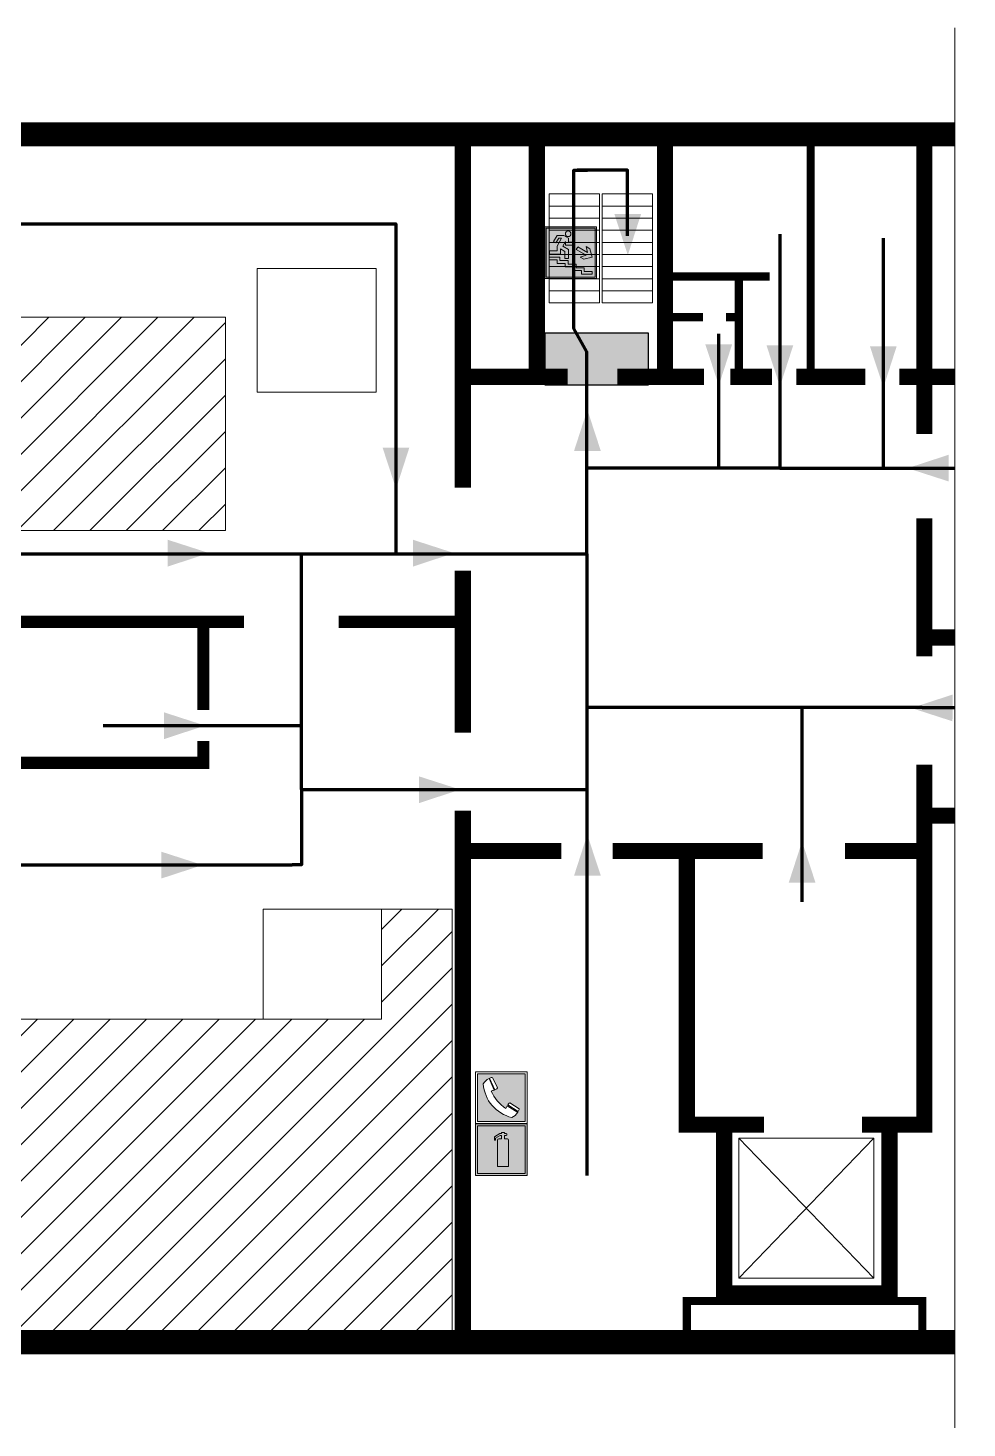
# Model space of a CAD drawing. Header units: millimetres. Extents: x 13114 to 67229, y 22859 to 38520.
# Drawn here: x 18979.3 to 19127.7, y 30961.4 to 31182.8 of the extents above; entities that cross this region are included whole.
import ezdxf

# ---------------------------------------------------------------- set-up
doc = ezdxf.new("R2010")
doc.units = ezdxf.units.MM
doc.layers.add('План_Штампы', color=7, linetype='Continuous')
pattern_1 = [(45, (-2834.3607, 20659.7297), (-2.87368196, 2.87368196), [])]

# ---------------------------------------------------------------- blocks, each defined once
blk = doc.blocks.new('A$C3AD82952')
at = {"true_color": 0xf5f5ff}
h = blk.add_hatch(color=7, dxfattribs=at)
h.dxf.hatch_style = 1
h.paths.add_polyline_path([(8.21, 8.73, 0.414214), (7.89, 9.05), (7.22, 9.05), (7.22, 9.92), (7.59, 9.92, 1), (7.57, 10.36), (7.22, 10.36), (7.22, 10.6), (6.43, 10.6), (6.43, 10.36), (6.01, 10.36), (4.74, 9.59), (4.74, 8.69), (4.98, 8.73), (4.98, 9.26), (6.12, 9.91), (6.43, 9.91), (6.43, 9.05), (5.76, 9.05, 0.414214), (5.44, 8.73), (5.44, 2.2), (8.21, 2.2)], flags=0)
h.paths.add_polyline_path([(12.8, 12.8), (0, 12.8), (0, 0), (12.8, 0)])
h.paths.add_polyline_path([(0.51, 12.29), (12.29, 12.29), (12.29, 0.51), (0.51, 0.51)], flags=16)
h.paths.add_polyline_path([(4.74, 9.59), (6.01, 10.36), (6.43, 10.36), (6.43, 10.6), (7.22, 10.6), (7.22, 10.36), (7.59, 10.36, -0.94586), (7.59, 9.92), (7.22, 9.92), (7.22, 9.05), (7.89, 9.05, -0.414214), (8.21, 8.73), (8.21, 2.2), (5.44, 2.2), (5.44, 8.73, -0.414214), (5.76, 9.05), (6.43, 9.05), (6.43, 9.91), (6.12, 9.91), (4.98, 9.26), (4.98, 8.73), (4.74, 8.69)], flags=0)
h = blk.add_hatch(color=242)
h.dxf.hatch_style = 1
h.paths.add_polyline_path([(12.29, 12.29), (0.51, 12.29), (0.51, 0.51), (12.29, 0.51)])
h.paths.add_polyline_path([(4.74, 8.69), (4.74, 9.59), (6.01, 10.36), (6.43, 10.36), (6.43, 10.6), (7.22, 10.6), (7.22, 10.36), (7.59, 10.36, -0.94586), (7.59, 9.92), (7.22, 9.92), (7.22, 9.05), (7.89, 9.05, -0.414214), (8.21, 8.73), (8.21, 2.2), (5.44, 2.2), (5.44, 8.73, -0.414214), (5.76, 9.05), (6.43, 9.05), (6.43, 9.91), (6.12, 9.91), (4.98, 9.26), (4.98, 8.73)], flags=16)
h = blk.add_hatch(color=7, dxfattribs=at)
h.dxf.hatch_style = 1
h.paths.add_polyline_path([(8.21, 8.73, 0.414214), (7.89, 9.05), (7.22, 9.05), (7.22, 9.92), (7.59, 9.92, 1), (7.57, 10.36), (7.22, 10.36), (7.22, 10.6), (6.43, 10.6), (6.43, 10.36), (6.01, 10.36), (4.74, 9.59), (4.74, 8.69), (4.98, 8.73), (4.98, 9.26), (6.12, 9.91), (6.43, 9.91), (6.43, 9.05), (5.76, 9.05, 0.414214), (5.44, 8.73), (5.44, 2.2), (8.21, 2.2)])
at = {"color": 242, "lineweight": 5}
for p, q in [((0, 0), (0, 12.8)), ((0, 12.8), (12.8, 12.8)), ((7.22, 10.6), (6.43, 10.6)), ((6.43, 10.6), (6.43, 10.36)), ((7.22, 10.36), (7.22, 10.6)), ((12.8, 0), (12.8, 12.8)), ((6.01, 10.36), (4.74, 9.59)), ((4.74, 9.59), (4.74, 8.69)), ((4.74, 8.69), (4.98, 8.73)), ((4.98, 9.26), (6.12, 9.91)), ((4.98, 8.73), (4.98, 9.26)), ((5.44, 2.2), (5.44, 8.73)), ((5.76, 9.05), (6.43, 9.05)), ((6.01, 10.36), (6.43, 10.36)), ((6.12, 9.91), (6.43, 9.91)), ((6.43, 9.91), (6.43, 9.05)), ((7.59, 10.36), (7.22, 10.36)), ((7.22, 9.05), (7.22, 9.92)), ((7.59, 9.92), (7.22, 9.92)), ((7.89, 9.05), (7.22, 9.05)), ((8.21, 2.2), (8.21, 8.73)), ((0, 0), (12.8, 0)), ((5.44, 2.2), (8.21, 2.2))]:
    blk.add_line(p, q, dxfattribs=at)
blk.add_lwpolyline([(0.51, 12.29), (12.29, 12.29), (12.29, 0.51), (0.51, 0.51)], close=True, dxfattribs=at)
for centre, radius, start, end in [((5.76, 8.73), 0.32, 90, 180), ((7.58, 10.14), 0.223, 273.1875, 86.8125), ((7.89, 8.73), 0.32, 0, 90)]:
    blk.add_arc(centre, radius, start, end, dxfattribs=at)
blk = doc.blocks.new('A$C456E1F9C')
at = {"lineweight": 5}
h = blk.add_hatch(color=242, dxfattribs=at)
h.paths.add_polyline_path([(0.51, -1.47), (0.51, -13.26), (12.29, -13.26), (12.29, -1.47)])
h.paths.add_polyline_path([(5.42, -4.95, -0.254479), (4.78, -5.4), (3.52, -2.53, -0.209735), (4.23, -2.4)], flags=16)
h.paths.add_polyline_path([(8.53, -8.6), (10.87, -10.17), (10.54, -10.76), (8.03, -9.13, -0.192251)], flags=16)
h.paths.add_polyline_path([(4.61, -5.49, 0.005518), (3.87, -5.72, 0.128647), (7.49, -10.01, 0.00809), (7.83, -9.33), (10.47, -10.97, -0.16736), (8.99, -12.25, -0.327862), (1.95, -3.95, -0.166952), (3.36, -2.62)], flags=16)
at = {"color": 242, "lineweight": 5}
for p, q in [((0, -13.77), (0, -0.97)), ((12.8, -0.97), (0, -0.97)), ((4.61, -5.49), (3.36, -2.62)), ((3.52, -2.53), (4.78, -5.4)), ((4.23, -2.4), (5.42, -4.95)), ((12.8, -13.77), (12.8, -0.97)), ((7.83, -9.33), (10.47, -10.97)), ((8.03, -9.13), (10.54, -10.76)), ((10.81, -10.12), (8.53, -8.6)), ((10.54, -10.76), (10.8, -10.3)), ((10.8, -10.3), (10.81, -10.12)), ((0, -13.77), (12.8, -13.77))]:
    blk.add_line(p, q, dxfattribs=at)
blk.add_lwpolyline([(0.51, -1.47), (12.29, -1.47), (12.29, -13.26), (0.51, -13.26)], close=True, dxfattribs=at)
for centre, radius, start, end in [((4.59, -5.34), 2.99, 114.2845, 152.1974), ((4.02, -3.27), 0.891, 76.3284, 123.7092), ((11.12, -3.31), 9.19, 183.9915, 256.6009), ((14.98, -39.1), 35.17, 107.1487, 108.4135), ((13.86, -0.94), 11.08, 205.5536, 234.8762), ((4.68, -4.59), 0.824, 276.9621, 334.0723), ((-13.31, 0.8), 23.44, 332.5487, 334.4027), ((8.94, -9.5), 0.989, 114.4092, 157.9388), ((7.87, -9.46), 3, 291.9291, 329.9329)]:
    blk.add_arc(centre, radius, start, end, dxfattribs=at)
blk = doc.blocks.new('A$C7B4425F7')
at = {"true_color": 0xffffff}
blk.add_hatch(color=7, dxfattribs=at).paths.add_polyline_path([(0, 0), (-16, 0), (-16, -8), (0, -8)])
h = blk.add_hatch(color=126)
h.paths.add_polyline_path([(-0.2, -0.2), (-15.8, -0.2), (-15.8, -7.8), (-0.2, -7.8)])
h.paths.add_polyline_path([(-11.76, -2.03), (-11.76, -3.66), (-11.17, -3.66, -0.568275), (-11.17, -6.18), (-12.58, -6.18), (-12.58, -2.03)], flags=16)
h.paths.add_polyline_path([(-13.33, -4.12, -0.495768), (-13.59, -6.18), (-15.03, -6.18), (-15.03, -2.03), (-13.59, -2.03, -0.487973)], flags=16)
h.paths.add_polyline_path([(-10.25, -2.03), (-9.48, -2.03), (-9.48, -6.18), (-10.25, -6.18)], flags=16)
h.paths.add_polyline_path([(-13.84, -3.69), (-14.24, -3.69), (-14.24, -3.03), (-13.9, -3.03, -0.692621)], flags=0)
h.paths.add_polyline_path([(-9.15, -2.03), (-8.4, -2.03), (-8.04, -3.07), (-7.68, -2.03), (-6.93, -2.03), (-7.64, -4.1), (-6.93, -6.18), (-7.68, -6.18), (-8.04, -5.14), (-8.4, -6.18), (-9.15, -6.18), (-8.44, -4.1)], flags=16)
h.paths.add_polyline_path([(-11.76, -4.46), (-11.42, -4.46, -0.692621), (-11.36, -5.12), (-11.76, -5.12)], flags=0)
h.paths.add_polyline_path([(-13.9, -5.2), (-14.24, -5.2), (-14.24, -4.55), (-13.84, -4.55, -0.708038)], flags=0)
edge = h.paths.add_edge_path(flags=16)
edge.add_ellipse((-5.51, -4.08), major_axis=(0, 2.05), ratio=0.586184, start_angle=0, end_angle=360)
edge = h.paths.add_edge_path(flags=0)
edge.add_ellipse((-5.51, -4.08), major_axis=(0, 1.14), ratio=0.454828, start_angle=0, end_angle=360)
h.paths.add_polyline_path([(-4.13, -4.96, 0.377264), (-3.48, -4.52, 0.0555), (-3.16, -2.03), (-1.66, -2.03), (-1.66, -4.96), (-0.96, -4.96), (-0.96, -7.01), (-1.75, -7.01), (-1.75, -6.18), (-3.3, -6.18), (-3.3, -7.02), (-4.13, -7.02)], flags=16)
h.paths.add_polyline_path([(-2.73, -2.91), (-2.28, -2.91), (-2.28, -4.96), (-3.05, -4.96, 0.079136)], flags=0)
at = {"color": 126}
blk.add_lwpolyline([(-16, -8), (0, -8), (0, 0), (-16, 0)], close=True, dxfattribs=at)
blk = doc.blocks.new('вниз')
at = {"lineweight": 0, "true_color": 0xffffff}
h = blk.add_hatch(color=7, dxfattribs=at)
h.dxf.hatch_style = 1
h.paths.add_polyline_path([(40994.51, -4472.22), (40986.51, -4472.22), (40986.51, -4480.22), (40994.51, -4480.22)])
h.paths.add_polyline_path([(40994.31, -4472.42), (40994.31, -4480.01), (40986.71, -4480.01), (40986.71, -4472.42)], flags=16)
h.paths.add_polyline_path([(40988.43, -4473.53), (40989.43, -4473.53), (40990.19, -4473.96), (40990.19, -4474.6), (40991, -4474.6), (40991, -4475.06), (40989.73, -4475.06), (40989.73, -4474.46), (40989.3, -4475.18), (40990.17, -4475.7), (40990.17, -4477.11), (40989.63, -4477.11), (40989.63, -4476.01), (40988.94, -4475.59), (40988.94, -4476.46), (40988.94, -4476.46), (40987.47, -4476.46), (40987.26, -4476.46), (40987.26, -4475.92), (40988.4, -4475.92), (40988.4, -4475.2), (40989.1, -4473.99), (40988.66, -4473.99), (40988.24, -4474.7), (40987.86, -4474.47), (40988.41, -4473.56)], flags=0)
h.paths.add_polyline_path([(40990.55, -4473.29, -1), (40989.69, -4473.29, -1)], flags=0)
h.paths.add_polyline_path([(40988.85, -4476.89), (40988.85, -4477.43), (40990.1, -4477.43), (40990.1, -4477.99), (40991.34, -4477.99), (40991.34, -4478.54), (40992.59, -4478.54), (40992.59, -4479.09), (40993.83, -4479.09), (40993.83, -4479.52), (40992.17, -4479.52), (40992.17, -4478.97), (40990.91, -4478.97), (40990.91, -4478.41), (40989.68, -4478.41), (40989.68, -4477.86), (40988.43, -4477.86), (40988.43, -4477.31), (40987.6, -4477.31), (40987.18, -4477.31), (40987.18, -4476.89)], flags=0)
h.paths.add_polyline_path([(40991.61, -4475.33), (40993.12, -4476.2), (40992.9, -4475.27), (40993.48, -4475.6), (40993.83, -4476.88), (40992.56, -4477.22), (40991.97, -4476.88), (40992.9, -4476.61), (40991.38, -4475.74), (40991.58, -4475.39)], flags=0)
h.paths.add_polyline_path([(40990.19, -4473.96), (40989.43, -4473.53), (40988.43, -4473.53), (40988.41, -4473.56), (40987.86, -4474.47), (40988.24, -4474.7), (40988.66, -4473.99), (40989.1, -4473.99), (40988.4, -4475.2), (40988.4, -4475.92), (40987.26, -4475.92), (40987.26, -4476.46), (40987.47, -4476.46), (40988.94, -4476.46), (40988.94, -4476.27), (40988.94, -4475.59), (40989.63, -4476.01), (40989.63, -4477.11), (40990.17, -4477.11), (40990.17, -4475.7), (40989.3, -4475.18), (40989.73, -4474.46), (40989.73, -4475.06), (40991, -4475.06), (40991, -4474.6), (40990.19, -4474.6)], flags=0)
h.paths.add_polyline_path([(40990.55, -4473.29, 1), (40989.69, -4473.29, 1)], flags=0)
h.paths.add_polyline_path([(40991.61, -4475.33), (40991.58, -4475.39), (40991.38, -4475.74), (40992.9, -4476.61), (40991.97, -4476.88), (40992.56, -4477.22), (40993.83, -4476.88), (40993.48, -4475.6), (40992.9, -4475.27), (40993.12, -4476.2)], flags=0)
h.paths.add_polyline_path([(40990.1, -4477.43), (40988.85, -4477.43), (40988.85, -4476.89), (40987.18, -4476.89), (40987.18, -4477.31), (40987.6, -4477.31), (40988.43, -4477.31), (40988.43, -4477.86), (40989.68, -4477.86), (40989.68, -4478.41), (40990.91, -4478.41), (40990.91, -4478.97), (40992.17, -4478.97), (40992.17, -4479.52), (40993.83, -4479.52), (40993.83, -4479.09), (40992.59, -4479.09), (40992.59, -4478.54), (40991.34, -4478.54), (40991.34, -4477.99), (40990.1, -4477.99)], flags=0)
at = {"lineweight": 0}
h = blk.add_hatch(color=126, dxfattribs=at)
h.dxf.hatch_style = 1
h.paths.add_polyline_path([(40994.31, -4472.42), (40986.71, -4472.42), (40986.71, -4480.01), (40994.31, -4480.01)])
h.paths.add_polyline_path([(40988.43, -4473.53), (40989.43, -4473.53), (40990.19, -4473.96), (40990.19, -4474.6), (40991, -4474.6), (40991, -4475.06), (40989.73, -4475.06), (40989.73, -4474.46), (40989.3, -4475.18), (40990.17, -4475.7), (40990.17, -4477.11), (40989.63, -4477.11), (40989.63, -4476.01), (40988.94, -4475.59), (40988.94, -4476.46), (40988.94, -4476.46), (40987.47, -4476.46), (40987.26, -4476.46), (40987.26, -4475.92), (40988.4, -4475.92), (40988.4, -4475.2), (40989.1, -4473.99), (40988.66, -4473.99), (40988.24, -4474.7), (40987.86, -4474.47), (40988.41, -4473.56)], flags=16)
h.paths.add_polyline_path([(40990.55, -4473.29, -1), (40989.69, -4473.29, -1)], flags=16)
h.paths.add_polyline_path([(40988.85, -4476.89), (40988.85, -4477.43), (40990.1, -4477.43), (40990.1, -4477.99), (40991.34, -4477.99), (40991.34, -4478.54), (40992.59, -4478.54), (40992.59, -4479.09), (40993.83, -4479.09), (40993.83, -4479.52), (40992.17, -4479.52), (40992.17, -4478.97), (40990.91, -4478.97), (40990.91, -4478.41), (40989.68, -4478.41), (40989.68, -4477.86), (40988.43, -4477.86), (40988.43, -4477.31), (40987.6, -4477.31), (40987.18, -4477.31), (40987.18, -4476.89)], flags=16)
h.paths.add_polyline_path([(40991.61, -4475.33), (40993.12, -4476.2), (40992.9, -4475.27), (40993.48, -4475.6), (40993.83, -4476.88), (40992.56, -4477.22), (40991.97, -4476.88), (40992.9, -4476.61), (40991.38, -4475.74), (40991.58, -4475.39)], flags=16)
at = {"lineweight": 0, "true_color": 0xffffff}
h = blk.add_hatch(color=7, dxfattribs=at)
h.dxf.hatch_style = 1
h.paths.add_polyline_path([(40989.73, -4474.46), (40989.73, -4475.06), (40991, -4475.06), (40991, -4474.6), (40990.19, -4474.6), (40990.19, -4473.96), (40989.43, -4473.53), (40988.43, -4473.53), (40988.41, -4473.56), (40987.86, -4474.47), (40988.24, -4474.7), (40988.66, -4473.99), (40989.1, -4473.99), (40988.4, -4475.2), (40988.4, -4475.92), (40987.26, -4475.92), (40987.26, -4476.46), (40987.47, -4476.46), (40988.94, -4476.46), (40988.94, -4475.59), (40989.63, -4476.01), (40989.63, -4477.11), (40990.17, -4477.11), (40990.17, -4475.7), (40989.3, -4475.18)])
h.paths.add_polyline_path([(40989.69, -4473.29, 1), (40990.55, -4473.29, 1)])
h.paths.add_polyline_path([(40991.61, -4475.33), (40991.58, -4475.39), (40991.38, -4475.74), (40992.9, -4476.61), (40991.97, -4476.88), (40992.56, -4477.22), (40993.83, -4476.88), (40993.48, -4475.6), (40992.9, -4475.27), (40993.12, -4476.2)])
h.paths.add_polyline_path([(40990.1, -4477.43), (40988.85, -4477.43), (40988.85, -4476.89), (40987.18, -4476.89), (40987.18, -4477.31), (40987.6, -4477.31), (40988.43, -4477.31), (40988.43, -4477.86), (40989.68, -4477.86), (40989.68, -4478.41), (40990.91, -4478.41), (40990.91, -4478.97), (40992.17, -4478.97), (40992.17, -4479.52), (40993.83, -4479.52), (40993.83, -4479.09), (40992.59, -4479.09), (40992.59, -4478.54), (40991.34, -4478.54), (40991.34, -4477.99), (40990.1, -4477.99)])
at = {"color": 126, "lineweight": 0}
for points in [[(40986.51, -4472.22), (40994.51, -4472.22), (40994.51, -4480.22), (40986.51, -4480.22)], [(40986.71, -4472.42), (40994.31, -4472.42), (40994.31, -4480.01), (40986.71, -4480.01)]]:
    blk.add_lwpolyline(points, close=True, dxfattribs=at)
for points in [[(40987.47, -4476.46), (40987.26, -4476.46), (40987.26, -4475.92), (40988.4, -4475.92), (40988.4, -4475.2), (40989.1, -4473.99), (40988.66, -4473.99), (40988.24, -4474.7), (40987.86, -4474.47), (40988.41, -4473.56), (40988.43, -4473.53), (40989.43, -4473.53), (40990.19, -4473.96), (40990.19, -4474.6), (40991, -4474.6), (40991, -4475.06), (40989.73, -4475.06), (40989.73, -4474.46), (40989.3, -4475.18), (40990.17, -4475.7), (40990.17, -4477.11), (40989.63, -4477.11), (40989.63, -4476.01), (40988.94, -4475.59), (40988.94, -4476.46)], [(40991.58, -4475.39), (40991.38, -4475.74), (40992.9, -4476.61), (40991.97, -4476.88), (40992.56, -4477.22), (40993.83, -4476.88), (40993.48, -4475.6), (40992.9, -4475.27), (40993.12, -4476.2), (40991.61, -4475.33), (40991.58, -4475.39)], [(40987.6, -4477.31), (40987.18, -4477.31), (40987.18, -4476.89), (40988.85, -4476.89), (40988.85, -4477.43), (40990.1, -4477.43), (40990.1, -4477.99), (40991.34, -4477.99), (40991.34, -4478.54), (40992.59, -4478.54), (40992.59, -4479.09), (40993.83, -4479.09), (40993.83, -4479.52), (40992.17, -4479.52), (40992.17, -4478.97), (40990.91, -4478.97), (40990.91, -4478.41), (40989.68, -4478.41), (40989.68, -4477.86), (40988.43, -4477.86), (40988.43, -4477.31), (40987.6, -4477.31)], [(40987.47, -4476.46), (40988.94, -4476.46), (40988.94, -4476.27)]]:
    blk.add_lwpolyline(points, dxfattribs=at)
blk.add_circle((40990.12, -4473.29), 0.432, dxfattribs=at)

msp = doc.modelspace()

# ---------------------------------------------------------------- hatches: boundary and pattern name
at = {"lineweight": 0}
h = msp.add_hatch(dxfattribs=at)
h.set_pattern_fill('ANSI31', color=256, scale=1.28)
h.set_pattern_definition(pattern_1)
h.paths.add_polyline_path([(18893.92, 31103.35), (18893.92, 31137.1), (18858.13, 31137.1), (18780.18, 31137.1), (18780.18, 31103.35)])
h.paths.add_polyline_path([(18907.6, 31137.1), (18907.6, 31103.35), (19010.47, 31103.35), (19010.47, 31137.1)])
h = msp.add_hatch(dxfattribs=at)
h.set_pattern_fill('ANSI31', color=256, scale=1.28)
h.set_pattern_definition(pattern_1)
h.paths.add_polyline_path([(18975.73, 31014.42), (18968.97, 31014.42), (18968.97, 30976.84), (19046.33, 30976.84), (19046.33, 31043.5), (19035.15, 31043.5), (19035.15, 31026.09), (19016.43, 31026.09), (18975.73, 31026.09)])
h.paths.add_polyline_path([(18968.97, 30976.84), (18968.97, 31014.42), (18933.21, 31014.42), (18933.21, 31014.01), (18928.1, 31014.01), (18857.98, 31014.2), (18857.98, 31013.91), (18852.87, 31013.91), (18777.88, 31014.42), (18777.88, 30976.84)])

# ---------------------------------------------------------------- linework, layer by layer
for points in [[(19125.81, 31182.84), (19125.81, 30961.43)], [(18907.6, 31103.35), (18907.6, 31137.1), (19010.47, 31137.1), (19010.47, 31103.35), (18907.6, 31103.35)], [(18777.88, 31014.42), (18975.73, 31014.42), (18975.73, 31026.09), (19016.43, 31026.09), (19016.43, 31043.5), (19035.15, 31043.5), (19035.15, 31026.09), (19016.43, 31026.09)], [(19035.15, 31043.5), (19046.33, 31043.5), (19046.33, 30976.84), (18777.88, 30976.84), (18777.88, 31014.42)], [(19091.68, 30985.12), (19113, 31007.27)], [(19091.68, 31007.27), (19113, 30985.12)]]:
    msp.add_lwpolyline(points, dxfattribs=at)
for points, const_width in [([(18797.23, 30975.02), (18777.88, 30975.02), (18777.88, 31166.02), (19125.81, 31166.02)], 3.84), ([(19048.01, 31165.94), (19048.01, 31110.15)], 2.56), ([(19059.72, 31127.66), (19059.72, 31165.82)], 2.56), ([(19079.99, 31127.43), (19079.99, 31165.49)], 2.56), ([(19103.02, 31127.66), (19103.02, 31165.87)], 1.28), ([(19120.98, 31118.63), (19120.98, 31165.87)], 2.56), ([(19091.66, 31127.66), (19091.66, 31143.54), (19096.55, 31143.54), (19079.99, 31143.54), (19079.99, 31127.66)], 1.28), ([(19080.69, 31137.11), (19086, 31137.11)], 1.28), ([(19091.66, 31137.11), (19089.63, 31137.11)], 1.28), ([(19048.21, 31127.66), (19064.61, 31127.66)], 2.56), ([(19072.46, 31127.66), (19086.12, 31127.66)], 2.56), ([(19090.31, 31127.66), (19096.88, 31127.66)], 2.56), ([(19100.73, 31127.66), (19111.66, 31127.66)], 2.56), ([(19117.03, 31127.66), (19125.81, 31127.66)], 2.56), ([(19125.81, 31086.44), (19120.98, 31086.44), (19120.98, 31105.3)], 2.56), ([(19048.01, 31097.03), (19048.01, 31071.41)], 2.56), ([(18927.45, 31088.93), (18931.01, 31088.93), (19006.98, 31088.93), (19006.98, 31074.97)], 1.92), ([(19006.98, 31088.93), (19013.43, 31088.93)], 1.92), ([(19028.36, 31088.93), (19048.41, 31088.93)], 1.92), ([(19120.98, 31086.44), (19120.98, 31083.45)], 2.56), ([(19006.98, 31070.09), (19006.98, 31066.63), (18914.33, 31066.63)], 1.92), ([(19120.98, 31066.33), (19120.98, 31052.69), (19108.42, 31052.69)], 2.56), ([(19048.01, 30975.02), (19048.01, 31059.08)], 2.56), ([(19120.98, 31058.27), (19125.81, 31058.27)], 2.56), ([(19048.01, 31052.69), (19063.61, 31052.69)], 2.56), ([(19095.43, 31052.69), (19071.68, 31052.69)], 2.56), ([(19089.33, 31009.41), (19083.43, 31009.41), (19083.43, 31052.69)], 2.56), ([(19120.98, 31052.69), (19120.98, 31009.41), (19111.11, 31009.41)], 2.56), ([(19095.66, 31009.41), (19089.33, 31009.41), (19089.33, 30982.73), (19115.47, 30982.73), (19115.47, 31009.41)], 2.56), ([(19083.43, 30975.02), (19083.43, 30981.51), (19120.67, 30981.51), (19120.67, 30974.92)], 1.28), ([(18797.23, 30975.02), (19125.81, 30975.02)], 3.84)]:
    msp.add_lwpolyline(points, dxfattribs=dict(at, const_width=const_width))
at = {"color": 126, "lineweight": 100, "true_color": 0x008754}
for points in [[(19067.61, 31099.69), (19067.61, 31131.61), (19065.57, 31135.32), (19065.57, 31160.37), (19067.73, 31160.37)], [(19074.04, 31149.95), (19074.04, 31160.37), (19066.09, 31160.37)], [(18953.97, 31151.85), (19011.44, 31151.85)], [(19011.44, 31151.85), (19037.42, 31151.85), (19037.42, 31099.69)], [(19098.16, 31150.24), (19098.16, 31113.22), (19125.81, 31113.22)], [(19114.52, 31113.22), (19114.52, 31149.61)], [(19088.49, 31113.22), (19088.49, 31134.47)], [(19098.16, 31113.22), (19067.61, 31113.22)], [(18902.46, 31099.69), (19067.61, 31099.69), (19067.61, 31001.36)], [(18991.14, 31072.54), (19022.51, 31072.54), (19022.51, 31099.69)], [(19120.65, 31075.38), (19067.61, 31075.38)], [(19101.69, 31044.63), (19101.69, 31075.38)], [(19120.65, 31075.38), (19125.81, 31075.38)], [(19022.51, 31062.4), (19022.51, 31072.54)], [(19022.51, 31062.4), (19022.51, 31050.48), (19021.04, 31050.48)], [(19022.51, 31062.4), (19067.61, 31062.4)], [(18804.13, 31050.48), (19021.04, 31050.48)]]:
    msp.add_lwpolyline(points, dxfattribs=at)
at = {"lineweight": 0}
for points in [[(19061.66, 31154.68), (19069.63, 31154.68), (19069.63, 31156.59), (19061.66, 31156.59)], [(19061.66, 31152.76), (19069.63, 31152.76), (19069.63, 31154.68), (19061.66, 31154.68)], [(19070.03, 31154.68), (19078, 31154.68), (19078, 31156.59), (19070.03, 31156.59)], [(19070.03, 31152.76), (19078, 31152.76), (19078, 31154.68), (19070.03, 31154.68)], [(19061.66, 31150.85), (19069.63, 31150.85), (19069.63, 31152.76), (19061.66, 31152.76)], [(19070.03, 31150.85), (19078, 31150.85), (19078, 31152.76), (19070.03, 31152.76)], [(19061.66, 31148.93), (19069.63, 31148.93), (19069.63, 31150.85), (19061.66, 31150.85)], [(19070.03, 31148.93), (19078, 31148.93), (19078, 31150.85), (19070.03, 31150.85)], [(19061.66, 31147.02), (19069.63, 31147.02), (19069.63, 31148.93), (19061.66, 31148.93)], [(19070.03, 31147.02), (19078, 31147.02), (19078, 31148.93), (19070.03, 31148.93)], [(19061.66, 31145.1), (19069.63, 31145.1), (19069.63, 31147.02), (19061.66, 31147.02)], [(19070.03, 31145.1), (19078, 31145.1), (19078, 31147.02), (19070.03, 31147.02)], [(19015.47, 31144.8), (19034.33, 31144.8), (19034.33, 31125.24), (19015.47, 31125.24)], [(19061.66, 31143.19), (19069.63, 31143.19), (19069.63, 31145.1), (19061.66, 31145.1)], [(19070.03, 31143.19), (19078, 31143.19), (19078, 31145.1), (19070.03, 31145.1)], [(19061.66, 31141.27), (19069.63, 31141.27), (19069.63, 31143.19), (19061.66, 31143.19)], [(19061.66, 31139.36), (19069.63, 31139.36), (19069.63, 31141.27), (19061.66, 31141.27)], [(19070.03, 31141.27), (19078, 31141.27), (19078, 31143.19), (19070.03, 31143.19)], [(19070.03, 31139.36), (19078, 31139.36), (19078, 31141.27), (19070.03, 31141.27)], [(19091.68, 30985.12), (19113, 30985.12), (19113, 31007.27), (19091.68, 31007.27)]]:
    msp.add_lwpolyline(points, close=True, dxfattribs=at)
at = {"layer": 'План_Штампы', "color": 126, "true_color": 0x008754}
for points in [[(19071.97, 31153.43), (19076.2, 31153.42), (19074.1, 31146.92)], [(19086.36, 31132.8), (19090.59, 31132.79), (19088.49, 31126.3)], [(19096.02, 31132.67), (19100.26, 31132.66), (19098.16, 31126.16)], [(19112.38, 31132.5), (19116.61, 31132.49), (19114.52, 31126)], [(19069.83, 31115.95), (19065.6, 31115.96), (19067.7, 31122.46)], [(19035.32, 31116.48), (19039.55, 31116.47), (19037.45, 31109.97)], [(19124.85, 31115.35), (19124.84, 31111.12), (19118.34, 31113.22)], [(19001.35, 31097.66), (19001.36, 31101.9), (19007.86, 31099.8)], [(19040.12, 31097.66), (19040.13, 31101.9), (19046.63, 31099.8)], [(19125.45, 31077.42), (19125.44, 31073.19), (19118.95, 31075.29)], [(19000.75, 31070.37), (19000.76, 31074.61), (19007.26, 31072.51)], [(19041.08, 31060.25), (19041.09, 31064.48), (19047.59, 31062.39)], [(19069.83, 31048.76), (19065.6, 31048.78), (19067.69, 31055.27)], [(19103.78, 31047.67), (19099.55, 31047.68), (19101.65, 31054.17)], [(19000.35, 31048.33), (19000.36, 31052.56), (19006.86, 31050.46)]]:
    msp.add_solid(points, dxfattribs=at)

# ---------------------------------------------------------------- block references
at = {"color": 126, "true_color": 0x008754, "xscale": 1.024, "yscale": 1.024, "zscale": 1.024}
msp.add_blockref('вниз', (-22909.22, 35730.94), dxfattribs=at)
at = {"xscale": 0.6400000000000001, "yscale": 0.6400000000000001, "zscale": 0.6400000000000001}
for name, p in [('A$C456E1F9C', (19050, 31018.37)), ('A$C3AD82952', (19050, 31001.36))]:
    msp.add_blockref(name, p, dxfattribs=at)
at = {"layer": 'План_Штампы', "xscale": 1.024, "yscale": 1.024, "zscale": 1.024}
msp.add_blockref('A$C7B4425F7', (19077.35, 31134.57), dxfattribs=at)

doc.saveas('drawing.dxf')
